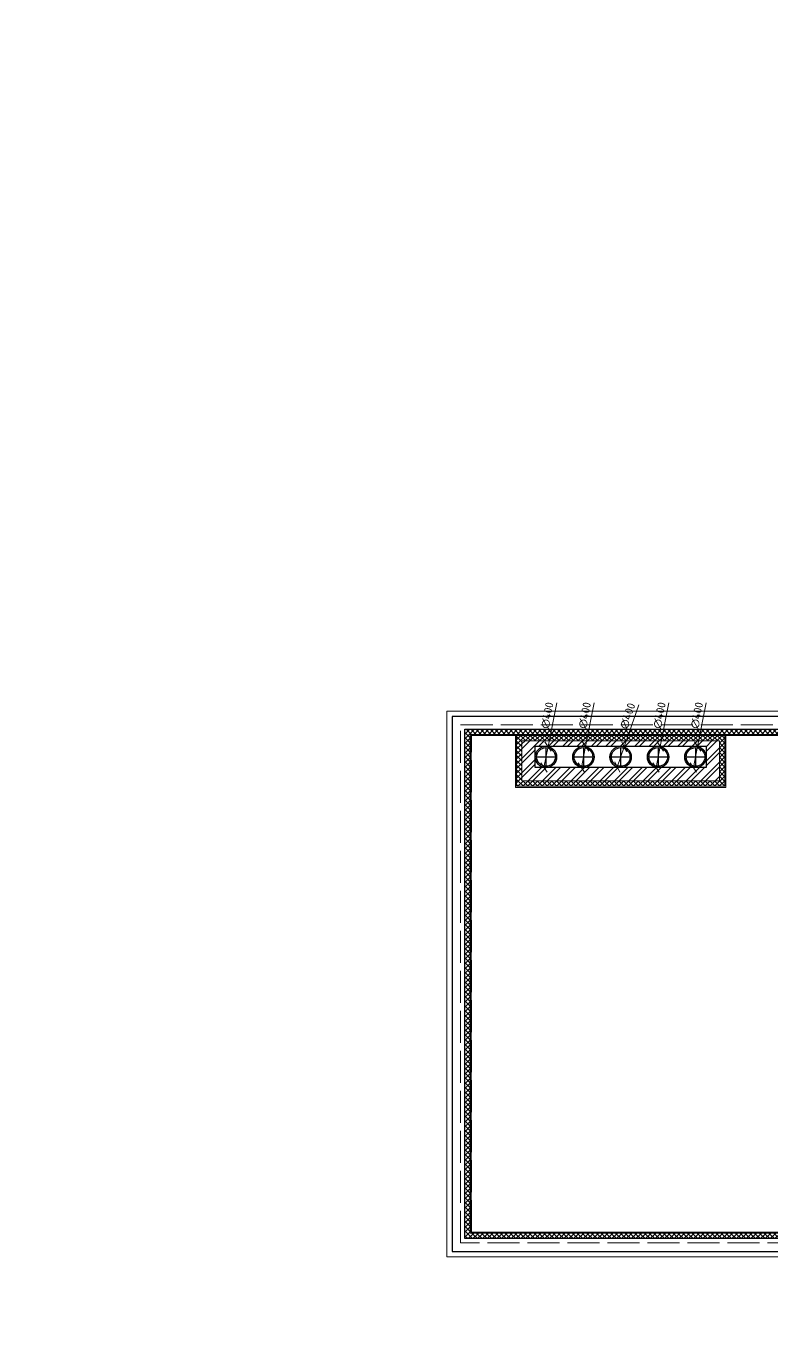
# Model space of a CAD drawing. Header units: millimetres. Extents: x -222892 to 671268, y 0 to 135099.
# Drawn here: x 594251 to 608226, y 53530 to 77915 of the extents above; entities that cross this region are included whole.
import ezdxf
from ezdxf import colors
from ezdxf.entities.mleader import LeaderData, LeaderLine
from ezdxf.math import Vec2, Vec3

# ---------------------------------------------------------------- set-up
doc = ezdxf.new("R2010")
doc.units = ezdxf.units.MM
doc.header["$PDMODE"] = 34
doc.linetypes.add('ACAD_ISO02W100', pattern=[15, 12, -3])
doc.layers.get('Defpoints').update_dxf_attribs({"lineweight": 0})
for name, color, linetype in [('_TEXT', 7, 'Continuous'), ('АР_Парапет', 142, 'Continuous'), ('М_дефлектор', 122, 'Continuous'), ('ПРОЕМЫ ОВ', 173, 'Continuous')]:
    doc.layers.add(name, color=color, linetype=linetype)
for name, color, linetype, lineweight in [('АР_Навесной фасад', 190, 'Continuous', 5), ('АР_Перегородки кирпич', 244, 'Continuous', 5), ('АР_Перегородки_кирпич_Штрих', 244, 'Continuous', 5), ('АР_Утеплитель', 154, 'Continuous', 5), ('АР_Штрих утеплитель', 24, 'Continuous', 5), ('М_проемы ОВ', 30, 'Continuous', 5), ('М_проемы ОВ вч', 210, 'Continuous', 5), ('пунктир', 251, 'Continuous', 5)]:
    doc.layers.add(name, color=color, linetype=linetype, lineweight=lineweight)
doc.styles.add('ISOCPEUR', font='isocpeur.ttf', dxfattribs={"width": 0.85})
doc.styles.add('RomanS', font='isocpeur.ttf')
doc.dimstyles.new('Тимур', dxfattribs={"dimscale": 100, "dimtxt": 250, "dimasz": 1.5, "dimexe": 1, "dimexo": 0, "dimgap": 0.5, "dimtad": 1, "dimdec": 0, "dimrnd": 10, "dimzin": 12, "dimdsep": 46, "dimtxsty": 'RomanS', "dimblk1": 'OBLIQUE', "dimblk2": 'OBLIQUE', "dimsah": 1, "dimcen": 3, "dimdle": 1, "dimclrd": 256, "dimclre": 256, "dimclrt": 256, "dimadec": 0, "dimazin": 0, "dimtfac": 0.666667, "dimtdec": 0, "dimtmove": 0, "dimatfit": 3, "dimldrblk": 'OBLIQUE', "dimfxl": 1, "dimtvp": 1, "dimtolj": 1, "dimtzin": 12, "dimlwd": -1, "dimlwe": -1, "dimarcsym": 0})

# ---------------------------------------------------------------- blocks, each defined once
blk = doc.blocks.new('A$C1c8ff280')
at = {"layer": 'пунктир', "color": 2, "linetype": 'ACAD_ISO02W100', "ltscale": 50}
for points in [[(36321, -64341), (36321, -63955), (27550, -63955), (27550, -69145), (19430, -69145), (19430, -75495), (6330, -75495), (6330, -65785), (12680, -65785), (12680, -47915), (23295, -47915), (23295, -43950), (58095, -43950), (58095, -47915), (68595, -47915), (68595, -65785), (74945, -65785), (74945, -75495), (61845, -75495), (61845, -69145), (53965, -69145), (53965, -63955), (45231, -63955), (45231, -64250)], [(36521, -64269), (36521, -63755), (27350, -63755), (27350, -68945), (19230, -68945), (19230, -75295), (6530, -75295), (6530, -65985), (12880, -65985), (12880, -48115), (23595, -48115), (23595, -44250), (57795, -44250), (57795, -48115), (68395, -48115), (68395, -65985), (74745, -65985), (74745, -75295), (62045, -75295), (62045, -68945), (54165, -68945), (54165, -63755), (45031, -63755)]]:
    blk.add_lwpolyline(points, dxfattribs=at)
blk = doc.blocks.new('_DotSmall')
at = {"color": 0, "linetype": 'ByBlock', "const_width": 0.5}
blk.add_lwpolyline([(-0.0625, 0, 1), (0.0625, 0, 1)], format="xyb", close=True, dxfattribs=at)
blk = doc.blocks.new('A$Cd8bddbec')
at = {"color": 251, "linetype": 'ByBlock'}
for points in [[(-175, 0), (175, 0)], [(-2, 175), (-2, -175)]]:
    blk.add_lwpolyline(points, dxfattribs=at)
blk.add_circle((0, 0), 175, dxfattribs=at)
at = {"layer": 'М_дефлектор'}
blk.add_circle((-2, 0), 200, dxfattribs=at)
blk = doc.blocks.new('_OBLIQUE')
at = {"color": 0, "linetype": 'ByBlock'}
blk.add_line((-0.5, -0.5), (0.5, 0.5), dxfattribs=at)
blk = doc.blocks.new('*D5234')
at = {"layer": 'Defpoints', "color": 0, "linetype": 'ByBlock', "transparency": 16777216}
for p in [(604031, 64411), (603953, 64018)]:
    blk.add_point(p, dxfattribs=at)
at = {"layer": 'М_проемы ОВ', "transparency": 16777216}
for p in [(604194, 65230), (603953, 64018)]:
    blk.add_line(p, (604031, 64411), dxfattribs=at)
at = {"layer": 'М_проемы ОВ', "linetype": 'ByBlock', "transparency": 16777216, "xscale": 150, "yscale": 150, "zscale": 150}
for p, rotation in [((604031, 64411), 258.7608743418655), ((603953, 64018), 78.76087434186555)]:
    blk.add_blockref('_OBLIQUE', p, dxfattribs=dict(at, rotation=rotation))
at = {"layer": 'М_проемы ОВ', "linetype": 'ByBlock', "transparency": 16777216, "insert": (604019, 64992), "char_height": 150, "attachment_point": 5, "rotation": 78.7609, "style": 'RomanS'}
blk.add_mtext('\\A1;∅400', dxfattribs=at)
blk = doc.blocks.new('*D5235')
at = {"layer": 'Defpoints', "color": 0, "linetype": 'ByBlock', "transparency": 16777216}
for p in [(604733, 64411), (604655, 64018)]:
    blk.add_point(p, dxfattribs=at)
at = {"layer": 'М_проемы ОВ', "transparency": 16777216}
for p in [(604896, 65230), (604655, 64018)]:
    blk.add_line(p, (604733, 64411), dxfattribs=at)
at = {"layer": 'М_проемы ОВ', "linetype": 'ByBlock', "transparency": 16777216, "xscale": 150, "yscale": 150, "zscale": 150}
for p, rotation in [((604733, 64411), 258.760874341881), ((604655, 64018), 78.76087434188103)]:
    blk.add_blockref('_OBLIQUE', p, dxfattribs=dict(at, rotation=rotation))
at = {"layer": 'М_проемы ОВ', "linetype": 'ByBlock', "transparency": 16777216, "insert": (604721, 64992), "char_height": 150, "attachment_point": 5, "rotation": 78.7609, "style": 'RomanS'}
blk.add_mtext('\\A1;∅400', dxfattribs=at)
blk = doc.blocks.new('*D5236')
at = {"layer": 'Defpoints', "color": 0, "linetype": 'ByBlock', "transparency": 16777216}
for p in [(606133, 64411), (606055, 64018)]:
    blk.add_point(p, dxfattribs=at)
at = {"layer": 'М_проемы ОВ', "transparency": 16777216}
for p in [(606296, 65230), (606055, 64018)]:
    blk.add_line(p, (606133, 64411), dxfattribs=at)
at = {"layer": 'М_проемы ОВ', "linetype": 'ByBlock', "transparency": 16777216, "xscale": 150, "yscale": 150, "zscale": 150}
for p, rotation in [((606133, 64411), 258.7608743419162), ((606055, 64018), 78.76087434191622)]:
    blk.add_blockref('_OBLIQUE', p, dxfattribs=dict(at, rotation=rotation))
at = {"layer": 'М_проемы ОВ', "linetype": 'ByBlock', "transparency": 16777216, "insert": (606121, 64992), "char_height": 150, "attachment_point": 5, "rotation": 78.7609, "style": 'RomanS'}
blk.add_mtext('\\A1;∅400', dxfattribs=at)
blk = doc.blocks.new('*D5237')
at = {"layer": 'Defpoints', "color": 0, "linetype": 'ByBlock', "transparency": 16777216}
for p in [(606833, 64411), (606755, 64018)]:
    blk.add_point(p, dxfattribs=at)
at = {"layer": 'М_проемы ОВ', "transparency": 16777216}
for p in [(606996, 65230), (606755, 64018)]:
    blk.add_line(p, (606833, 64411), dxfattribs=at)
at = {"layer": 'М_проемы ОВ', "linetype": 'ByBlock', "transparency": 16777216, "xscale": 150, "yscale": 150, "zscale": 150}
for p, rotation in [((606833, 64411), 258.7608743418859), ((606755, 64018), 78.76087434188592)]:
    blk.add_blockref('_OBLIQUE', p, dxfattribs=dict(at, rotation=rotation))
at = {"layer": 'М_проемы ОВ', "linetype": 'ByBlock', "transparency": 16777216, "insert": (606821, 64992), "char_height": 150, "attachment_point": 5, "rotation": 78.7609, "style": 'RomanS'}
blk.add_mtext('\\A1;∅400', dxfattribs=at)
blk = doc.blocks.new('*D5279')
at = {"layer": 'Defpoints', "color": 0, "linetype": 'ByBlock', "transparency": 16777216}
for p in [(605457, 64404), (605327, 64025)]:
    blk.add_point(p, dxfattribs=at)
at = {"layer": 'М_проемы ОВ', "transparency": 16777216}
for p in [(605729, 65193), (605327, 64025)]:
    blk.add_line(p, (605457, 64404), dxfattribs=at)
at = {"layer": 'М_проемы ОВ', "linetype": 'ByBlock', "transparency": 16777216, "xscale": 150, "yscale": 150, "zscale": 150}
for p, rotation in [((605457, 64404), 251.0364635030407), ((605327, 64025), 71.03646350304074)]:
    blk.add_blockref('_OBLIQUE', p, dxfattribs=dict(at, rotation=rotation))
at = {"layer": 'М_проемы ОВ', "linetype": 'ByBlock', "transparency": 16777216, "insert": (605524, 64981), "char_height": 150, "attachment_point": 5, "rotation": 71.0365, "style": 'RomanS'}
blk.add_mtext('\\A1;∅400', dxfattribs=at)

msp = doc.modelspace()

# ---------------------------------------------------------------- hatches: boundary and pattern name
at = {"layer": 'АР_Перегородки_кирпич_Штрих', "ltscale": 100}
h = msp.add_hatch(dxfattribs=at)
h.set_pattern_fill('ANSI32', color=256, scale=20)
h.paths.add_polyline_path([(607242.4, 64514.6), (603542.4, 64514.6), (603542.4, 63764.6), (607242.4, 63764.6)])
h.paths.add_polyline_path([(606992.4, 64014.6), (603792.4, 64014.6), (603792.4, 64414.6), (606992.4, 64414.6)], flags=16)
at = {"layer": 'АР_Утеплитель', "ltscale": 500}
h = msp.add_hatch(dxfattribs=at)
h.set_pattern_fill('ANSI37', color=256, scale=20)
h.paths.add_polyline_path([(603542.4, 64514.6), (603442.4, 64615.7), (603442.4, 63991.2), (603542.4, 63917.7)], flags=17)
h.paths.add_polyline_path([(603750.6, 63764.6), (603542.4, 63764.6), (603542.4, 63917.7), (603442.4, 63991.2), (603442.4, 63664.6), (603886.6, 63664.6)], flags=17)
h.paths.add_polyline_path([(607342.4, 64615.7), (603442.4, 64615.7), (603542.4, 64514.6), (607242.4, 64514.6), (607242.4, 63764.6), (603750.6, 63764.6), (603886.6, 63664.6), (607342.4, 63664.6)])
at = {"layer": 'АР_Штрих утеплитель', "ltscale": 500}
h = msp.add_hatch(dxfattribs=at)
h.set_pattern_fill('ANSI37', color=256, scale=20)
h.paths.add_polyline_path([(623063.6, 86470.7), (622249.1, 86470.7), (622192.2, 86370.7), (623063.6, 86370.7)])
h.paths.add_polyline_path([(622249.1, 86470.7), (620063.6, 86470.7), (620063.6, 86370.7), (622192.2, 86370.7)])
h.paths.add_polyline_path([(620063.6, 86470.7), (619657.4, 86470.7), (619657.4, 86370.7), (620063.6, 86370.7)])
h.paths.add_polyline_path([(619657.4, 86470.7), (619537.4, 86470.7), (619537.4, 86350.7), (619637.4, 86350.7), (619637.4, 86370.7), (619657.4, 86370.7)])
h.paths.add_polyline_path([(619637.4, 86350.7), (619537.4, 86350.7), (619537.4, 82608.9), (619637.4, 82507.6)], flags=17)
h.paths.add_polyline_path([(623612.4, 86470.7), (623063.6, 86470.7), (623063.6, 86370.7), (623612.4, 86370.7)])
h.paths.add_polyline_path([(626063.6, 86470.7), (623612.4, 86470.7), (623612.4, 86370.7), (626063.6, 86370.7)])
edge = h.paths.add_edge_path()
edge.add_line((653977.4, 86470.7), (626063.6, 86470.7))
edge.add_line((626063.6, 86470.7), (626063.6, 86370.7))
edge.add_line((626063.6, 86370.7), (653877.4, 86370.7))
edge.add_line((653877.4, 86370.7), (653877.4, 82505.7))
edge.add_line((653877.4, 82505.7), (664477.4, 82505.7))
edge.add_line((664477.4, 82505.7), (664477.4, 64635.7))
edge.add_line((664477.4, 64635.7), (670827.8, 64635.7))
edge.add_line((670827.8, 64635.7), (670827.8, 55285.7))
edge.add_line((670827.8, 55285.7), (658087.4, 55285.7))
edge.add_line((658087.4, 55285.7), (658087.4, 61635.7))
edge.add_line((658087.4, 61635.7), (650207.4, 61635.7))
edge.add_line((650207.4, 61635.7), (650207.4, 66825.7))
edge.add_line((650207.4, 66825.7), (641113.3, 66825.7))
edge.add_line((641113.3, 66825.7), (641113.3, 66244.5))
edge.add_line((641113.3, 66244.5), (641093.8, 66068.2))
edge.add_line((641093.8, 66068.2), (641080.1, 65984.2))
edge.add_line((641080.1, 65984.2), (641077.2, 65968))
edge.add_line((641077.2, 65968), (641014.6, 65639.5))
edge.add_line((641014.6, 65639.5), (640938.6, 65342.7))
edge.add_line((640938.6, 65342.7), (640790, 64925.9))
edge.add_arc((636799.1, 66451.5), 4272.6, 319.18314, 339.07997, ccw=False)
edge.add_arc((632500.3, 71117.2), 10600.2, 314.07966, 315.28219, ccw=False)
edge.add_arc((636869, 66599.1), 4315.4, 292.23076, 314.14191, ccw=False)
edge.add_arc((636849, 66605.1), 4328.5, 269.86222, 292.44587, ccw=False)
edge.add_arc((636844.2, 66682.9), 4406.3, 249.96788, 269.92729, ccw=False)
edge.add_arc((636786.7, 66565.3), 4276.1, 225.76952, 250.1526, ccw=False)
edge.add_arc((636927.5, 66546), 4362.1, 193.65104, 224.2664, ccw=False)
edge.add_arc((635149.4, 66232.6), 2562.8, 185.57656, 196.22526, ccw=False)
edge.add_line((632598.7, 65983.5), (632580.9, 66113.9))
edge.add_line((632580.9, 66113.9), (632563.1, 66244.2))
edge.add_line((632563.1, 66244.2), (632563.1, 66825.7))
edge.add_line((632563.1, 66825.7), (623432.4, 66825.7))
edge.add_line((623432.4, 66825.7), (623432.4, 61635.7))
edge.add_line((623432.4, 61635.7), (615312.4, 61635.5))
edge.add_line((615312.4, 61635.5), (615312.5, 58460.7))
edge.add_line((615312.5, 58460.7), (615312.6, 55285.7))
edge.add_line((615312.6, 55285.7), (602572.4, 55285.6))
edge.add_line((602572.4, 55285.6), (602572.3, 64635.7))
edge.add_line((602572.3, 64635.7), (608922.4, 64635.7))
edge.add_line((608922.4, 64635.7), (608922.4, 82505.7))
edge.add_line((608922.4, 82505.7), (619637.4, 82505.7))
edge.add_line((619637.4, 82505.7), (619537.4, 82605.7))
edge.add_line((619537.4, 82605.7), (608822.4, 82605.7))
edge.add_line((608822.4, 82605.7), (608822.4, 64735.7))
edge.add_line((608822.4, 64735.7), (602472.3, 64735.7))
edge.add_line((602472.3, 64735.7), (602472.4, 55185.7))
edge.add_line((602472.4, 55185.7), (615412.7, 55185.7))
edge.add_line((615412.7, 55185.7), (615412.4, 61535.7))
edge.add_line((615412.4, 61535.7), (623532.4, 61535.7))
edge.add_line((623532.4, 61535.7), (623532.4, 66725.7))
edge.add_line((623532.4, 66725.7), (632463.1, 66725.7))
edge.add_line((632463.1, 66725.7), (632463.1, 66237.4))
edge.add_line((632463.1, 66237.4), (632481.3, 66104.6))
edge.add_line((632481.3, 66104.6), (632499.4, 65971.9))
edge.add_arc((635326.6, 66262.9), 2842.2, 185.8771, 196.02248)
edge.add_arc((636930.4, 66548), 4465.5, 193.85838, 224.29859)
edge.add_arc((636781, 66555.8), 4365.4, 225.74069, 250.04366)
edge.add_arc((636843.7, 66682.6), 4506, 249.84489, 269.91997)
edge.add_arc((636840.3, 66644.7), 4468.1, 269.9629, 314.01068)
edge.add_line((639944.7, 63431.2), (640092.8, 63574.3))
edge.add_arc((636426, 66672.9), 4800.8, 319.80095, 338.22299)
edge.add_line((640884.2, 64891.8), (641034.6, 65314.3))
edge.add_line((641034.6, 65314.3), (641126.3, 65672.6))
edge.add_line((641126.3, 65672.6), (641178.6, 65967))
edge.add_line((641178.6, 65967), (641186.9, 66014.1))
edge.add_line((641186.9, 66014.1), (641213.3, 66238.7))
edge.add_line((641213.3, 66238.7), (641213.3, 66725.7))
edge.add_line((641213.3, 66725.7), (650107.4, 66725.7))
edge.add_line((650107.4, 66725.7), (650107.4, 61535.7))
edge.add_line((650107.4, 61535.7), (657987.4, 61535.7))
edge.add_line((657987.4, 61535.7), (657987.4, 55185.7))
edge.add_line((657987.4, 55185.7), (670927.8, 55185.7))
edge.add_line((670927.8, 55185.7), (670927.8, 64735.7))
edge.add_line((670927.8, 64735.7), (664577.4, 64735.7))
edge.add_line((664577.4, 64735.7), (664577.4, 82605.7))
edge.add_line((664577.4, 82605.7), (653977.4, 82605.7))
edge.add_line((653977.4, 82605.7), (653977.4, 86470.7))

# ---------------------------------------------------------------- linework, layer by layer
at = {"layer": 'АР_Навесной фасад', "ltscale": 100}
msp.add_lwpolyline([(610244.8, 82945.7), (608482.4, 82945.7), (608482.4, 65075.7), (602132, 65075.7), (602132.4, 54845.7), (615752.7, 54845.7), (615752.4, 61195.7), (623872.4, 61195.7), (623872.4, 66385.7), (631921, 66385.7), (631921, 66216.6), (631995.4, 65672.1), (632097.5, 65233.5), (632241.8, 64792.4), (632368.8, 64485.9), (632492.8, 64230.1), (632642.2, 63961.3), (632802.4, 63709), (633002.7, 63432.2), (633223.2, 63172.3)], dxfattribs=at)
at = {"layer": 'АР_Парапет', "ltscale": 500}
for points in [[(654317.4, 86810.7), (619197.4, 86810.7), (619197.4, 82845.7), (608582.4, 82845.7), (608582.4, 64975.7), (602232, 64975.7), (602232.4, 54945.7), (615652.7, 54945.7), (615652.4, 61295.7)], [(633249.5, 64012.2), (633106.5, 64237.5), (632972.1, 64479.2), (632861.7, 64707.1), (632748.6, 64980.1), (632618, 65379), (632527, 65770.1), (632463.1, 66237.4), (632463.1, 66725.7), (623532.4, 66725.7), (623532.4, 61535.7), (615412.4, 61535.7), (615412.7, 55185.7), (602472.4, 55185.7), (602472, 64735.7), (608822.4, 64735.7), (608822.4, 82605.7), (619537.4, 82605.7), (619537.4, 86470.7), (653977.4, 86470.7)]]:
    msp.add_lwpolyline(points, dxfattribs=at)
at = {"layer": 'АР_Перегородки кирпич', "linetype": 'Continuous', "ltscale": 100}
for p, q in [((603542.4, 64514.6), (607242.4, 64514.6)), ((603542.4, 63764.6), (603542.4, 64514.6)), ((603792.4, 64014.6), (603792.4, 64414.6)), ((603792.4, 64414.6), (606992.4, 64414.6)), ((606992.4, 64414.6), (606992.4, 64014.6)), ((607242.4, 64514.6), (607242.4, 63764.6)), ((606992.4, 64014.6), (603792.4, 64014.6)), ((607242.4, 63764.6), (603542.4, 63764.6))]:
    msp.add_line(p, q, dxfattribs=at)
at = {"layer": 'АР_Утеплитель', "ltscale": 100}
for p, q in [((603422.4, 63644.6), (603422.4, 64615.7)), ((603442.4, 63664.6), (603442.4, 64615.7)), ((607342.4, 64615.7), (607342.4, 63664.6)), ((607362.4, 64615.7), (607362.4, 63644.6)), ((607362.4, 63644.6), (603422.4, 63644.6)), ((607342.4, 63664.6), (603442.4, 63664.6))]:
    msp.add_line(p, q, dxfattribs=at)
at = {"layer": 'АР_Штрих утеплитель', "ltscale": 500}
for points in [[(633192.5, 64288.7), (633060.9, 64525.4), (632953, 64748.1), (632842.5, 65014.8), (632714.4, 65405.9), (632625.4, 65788.2), (632563.1, 66244.2), (632563.1, 66825.7), (623432.4, 66825.7), (623432.4, 61635.7), (615312.4, 61635.7), (615312.6, 55285.7), (602572.4, 55285.7), (602572, 64635.7), (608922.4, 64635.7), (608922.4, 82505.7), (619637.4, 82505.7), (619637.4, 86370.7), (653877.4, 86370.7)], [(633209.7, 64298.9), (633078.6, 64534.6), (632971.2, 64756.3), (632861.2, 65021.7), (632733.7, 65411.3), (632645.1, 65791.9), (632583.1, 66245.5), (632583.1, 66845.7), (623412.4, 66845.7), (623412.4, 61655.7), (615292.4, 61655.7), (615292.6, 55305.7), (602592.4, 55305.7), (602592.1, 64615.7), (608942.4, 64615.7), (608942.4, 82485.7), (619657.4, 82485.7), (619657.4, 86350.7), (653857.4, 86350.7)]]:
    msp.add_lwpolyline(points, dxfattribs=at)
at = {"layer": 'М_проемы ОВ', "linetype": 'ByBlock'}
for centre in [(603992.4, 64214.6), (604694.2, 64214.5), (606094.2, 64214.5), (606794.2, 64214.5)]:
    msp.add_circle(centre, 200, dxfattribs=at)
at = {"layer": 'М_проемы ОВ вч', "ltscale": 500}
for centre in [(603992.4, 64214.6), (604694.2, 64214.6), (605392.4, 64214.6), (606094.2, 64214.6), (606794.2, 64214.6)]:
    msp.add_circle(centre, 200, dxfattribs=at)
at = {"layer": 'М_проемы ОВ вч', "linetype": 'ByBlock'}
msp.add_circle((605392.4, 64214.6), 200, dxfattribs=at)
at = {"layer": 'ПРОЕМЫ ОВ', "ltscale": 500}
msp.add_lwpolyline([(603792.4, 64414.6), (606992.4, 64414.6), (606992.4, 64014.6), (603792.4, 64014.6)], close=True, dxfattribs=at)

# ---------------------------------------------------------------- block references
at = {"layer": 'АР_Штрих утеплитель', "ltscale": 500}
msp.add_blockref('A$C1c8ff280', (596063.6, 130600.7), dxfattribs=at)
at = {"layer": 'М_дефлектор'}
for p in [(603992.4, 64214.6), (604694.2, 64214.5), (605392.4, 64214.5), (606094.2, 64214.5), (606794.2, 64214.5)]:
    msp.add_blockref('A$Cd8bddbec', p, dxfattribs=at)

# ---------------------------------------------------------------- dimensions: what is measured, and where the dimension line sits
at = {"layer": 'М_проемы ОВ', "linetype": 'ByBlock'}
for p1, p2, picture, middle in [((603953.4, 64018.4), (604031.4, 64410.7), '*D5234', (604019.4, 64991.7)), ((604655.2, 64018.3), (604733.2, 64410.6), '*D5235', (604721.2, 64991.6)), ((605327.4, 64025.5), (605457.4, 64403.7), '*D5279', (605523.6, 64981.1)), ((606055.2, 64018.3), (606133.2, 64410.6), '*D5236', (606121.2, 64991.6)), ((606755.2, 64018.3), (606833.2, 64410.6), '*D5237', (606821.2, 64991.6))]:
    dim = msp.add_diameter_dim_2p(p1=p1, p2=p2, dimstyle='Тимур', override={"dimtxt": 1.5}, dxfattribs=at)
    dim.commit()
    dim.dimension.update_dxf_attribs({"geometry": picture, "text_midpoint": middle})

# ---------------------------------------------------------------- leaders
at = {"layer": '_TEXT'}
ml = msp.add_multileader_mtext('Standard', dxfattribs=at)
ml.set_content('+19,400', color=256, style='ISOCPEUR')
ml.set_leader_properties(color=256, linetype='Continuous', lineweight=-1)
ml.set_arrow_properties(name='DOTSMALL')
ml.build(insert=Vec2(0, 0))
ml.multileader.update_dxf_attribs({"has_dogleg": 0, "has_text_frame": 1, "text_left_attachment_type": 4, "text_right_attachment_type": 4, "dogleg_length": 0, "arrow_head_size": 180})
ctx = ml.context
ctx.base_point, ctx.char_height, ctx.arrow_head_size, ctx.landing_gap_size, ctx.plane_origin = Vec3(657324.7, 76516.7), 250, 180, 50, Vec3(657243.3, 74806)
ctx.left_attachment, ctx.right_attachment, ctx.text_align_type = 4, 4, 1
notes = []
notes.append((ctx, [(0, (0, 0, 0), (0, 0), (1, 0), 1, [])]))
ctx.mtext.insert, ctx.mtext.width, ctx.mtext.defined_height, ctx.mtext.alignment, ctx.mtext.line_spacing_style, ctx.mtext.flow_direction = Vec3(657826.3, 76850), 696.035, 776.5, 2, 2, 5
ml = msp.add_multileader_mtext('Standard', dxfattribs=at)
ml.set_content('+19,400', color=256, style='ISOCPEUR')
ml.set_leader_properties(color=256, linetype='Continuous', lineweight=-1)
ml.set_arrow_properties(name='DOTSMALL')
ml.build(insert=Vec2(0, 0))
ml.multileader.update_dxf_attribs({"has_dogleg": 0, "has_text_frame": 1, "text_left_attachment_type": 4, "text_right_attachment_type": 4, "dogleg_length": 0, "arrow_head_size": 180})
ctx = ml.context
ctx.base_point, ctx.char_height, ctx.arrow_head_size, ctx.landing_gap_size, ctx.plane_origin = Vec3(615708.8, 76415.4), 250, 180, 50, Vec3(615451.7, 74228)
ctx.left_attachment, ctx.right_attachment, ctx.text_align_type = 4, 4, 1
notes.append((ctx, [(0, (0, 0, 0), (0, 0), (1, 0), 1, [])]))
ctx.mtext.insert, ctx.mtext.width, ctx.mtext.defined_height, ctx.mtext.alignment, ctx.mtext.line_spacing_style, ctx.mtext.flow_direction = Vec3(616210.3, 76748.7), 696.035, 776.5, 2, 2, 5
for ctx, leaders in notes:
    for number, flags, end, landing, length, lines in leaders:
        leader = LeaderData()
        leader.index, (leader.has_last_leader_line, leader.has_dogleg_vector, leader.attachment_direction) = number, flags
        leader.last_leader_point, leader.dogleg_vector, leader.dogleg_length = Vec3(end), Vec3(landing), length
        for number, points, colour, breaks in lines:
            line = LeaderLine()
            line.index, line.vertices, line.color, line.breaks = number, Vec3.list(points), colors.encode_raw_color(colour), breaks
            leader.lines.append(line)
        ctx.leaders.append(leader)

doc.saveas('drawing.dxf')
